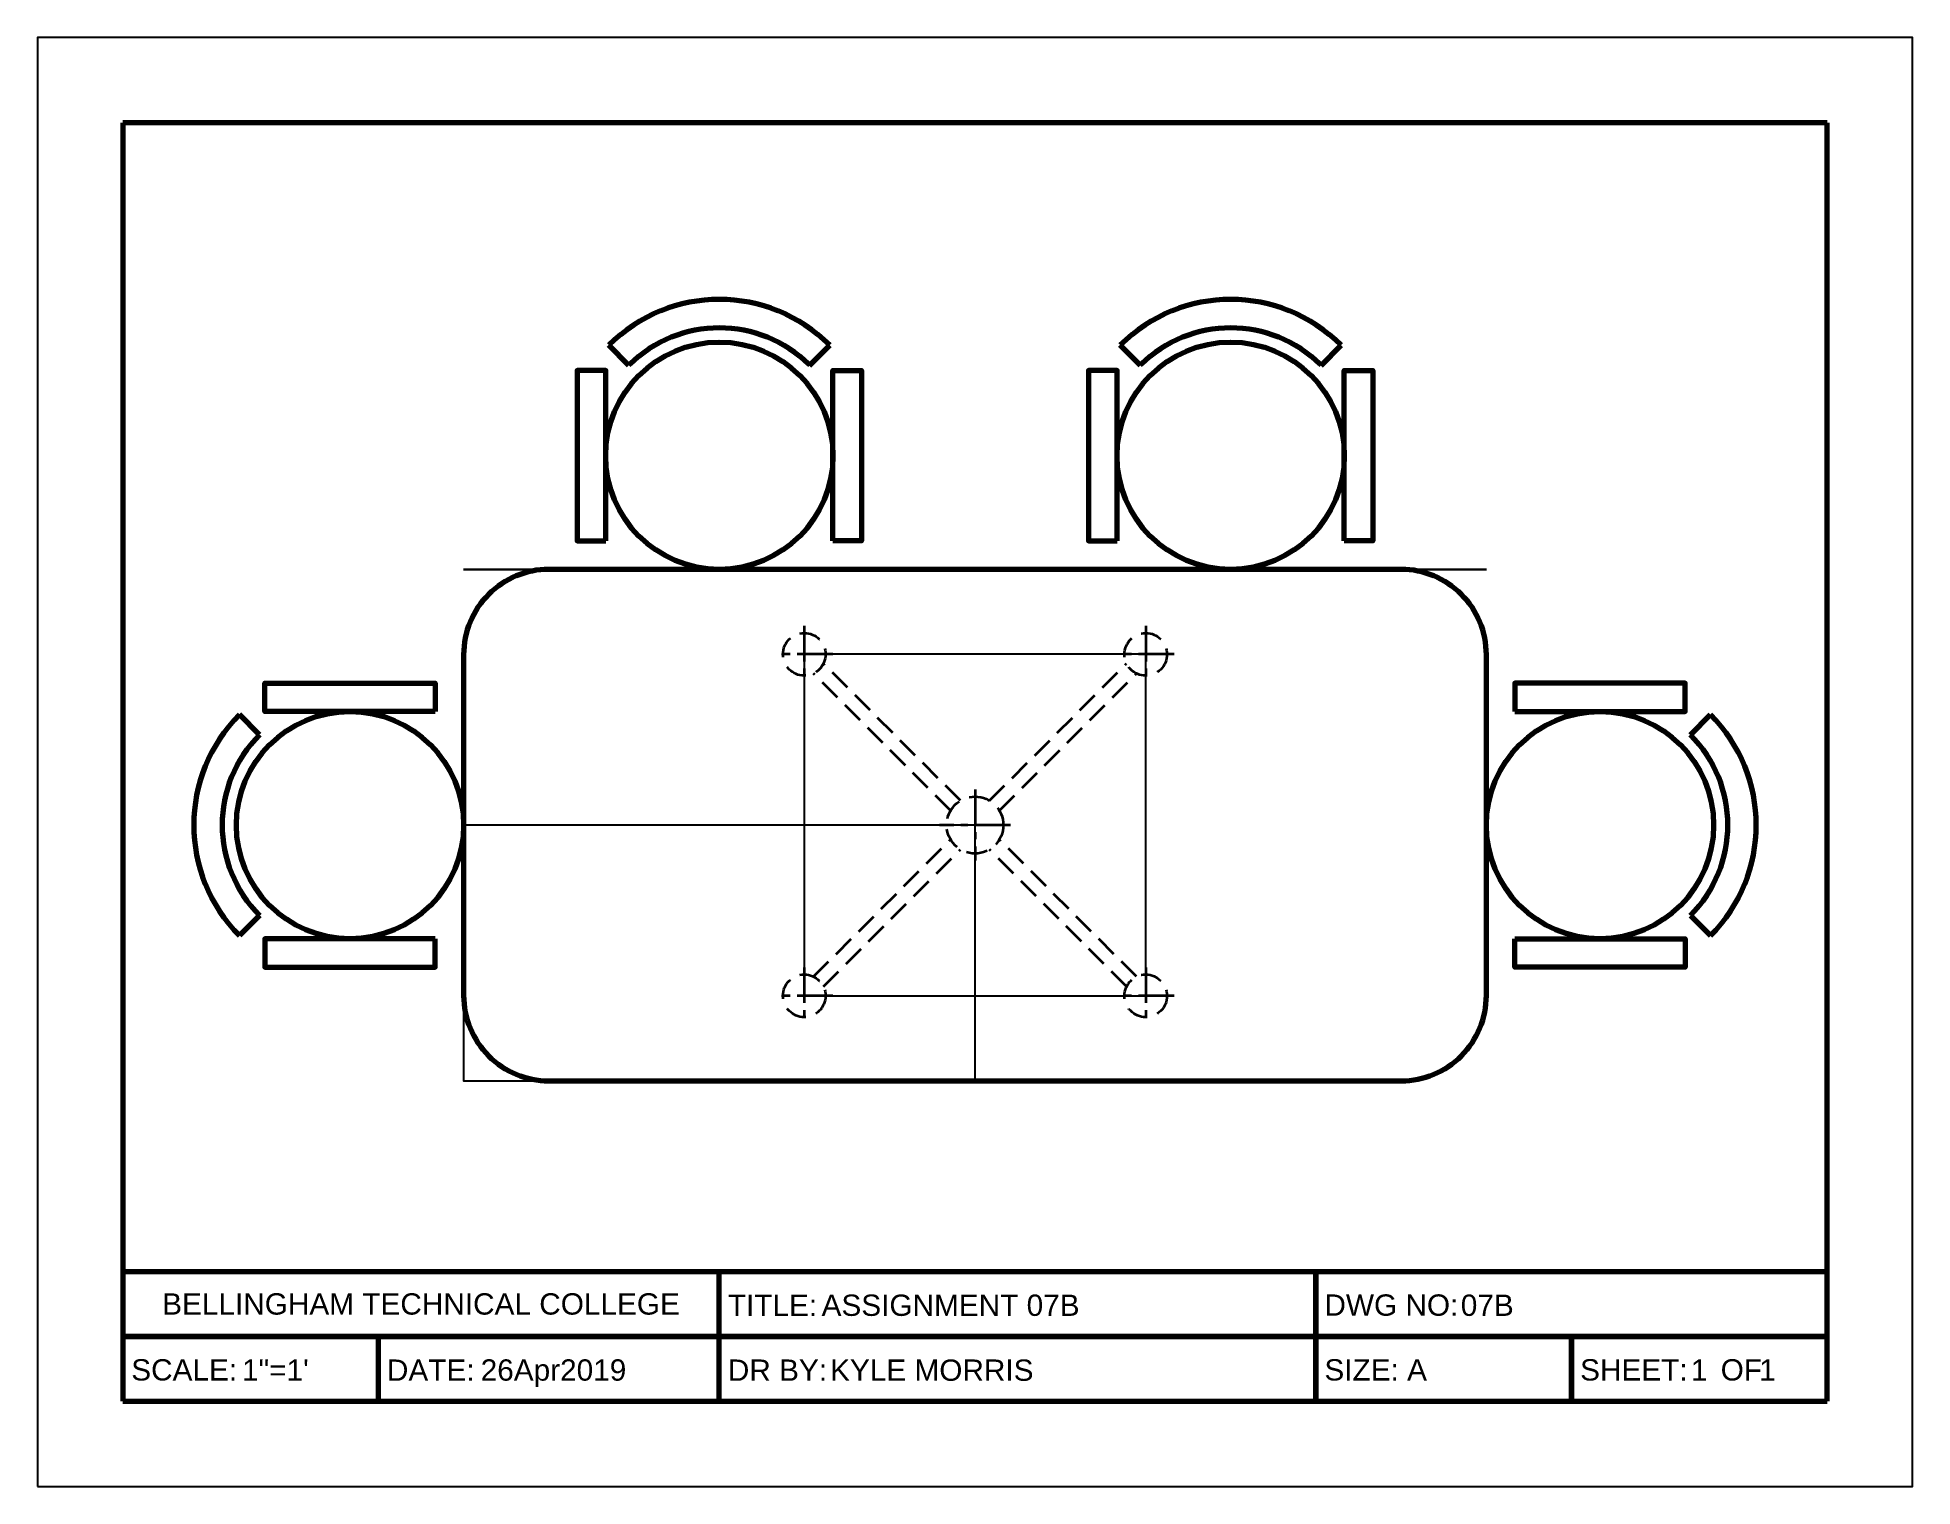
# Model space of a CAD drawing. Header units: inches. Extents: x 0 to 132, y 0 to 102.
import ezdxf
from ezdxf.enums import TextEntityAlignment as Align

# ---------------------------------------------------------------- set-up
doc = ezdxf.new("R2010")
doc.units = ezdxf.units.IN
doc.header["$MEASUREMENT"] = 0
doc.linetypes.add('CENTER', pattern=[2, 1.25, -0.25, 0.25, -0.25])
doc.linetypes.add('HIDDENX2', pattern=[0.75, 0.5, -0.25])
for name, color, linetype, lineweight in [('Center', 4, 'CENTER', 35), ('Hidden', 1, 'HIDDENX2', 35), ('Object', 7, 'Continuous', 70), ('TitleBox', 7, 'Continuous', 70)]:
    doc.layers.add(name, color=color, linetype=linetype, lineweight=lineweight)
doc.layers.add('Construction', color=253, linetype='Continuous', plot=False)
doc.layers.add('TitleText', color=7, linetype='Continuous')
doc.styles.get("Standard").update_dxf_attribs({"font": 'arial.ttf'})

# ---------------------------------------------------------------- blocks, each defined once
blk = doc.blocks.new('TitleAAlt')
at = {"layer": 'Construction'}
blk.add_lwpolyline([(0, 0), (11, 0), (11, 8.5), (0, 8.5)], close=True, dxfattribs=at)
at = {"layer": 'TitleBox'}
for p, q in [((10.5, 8), (0.5, 8)), ((0.5, 8), (0.5, 0.5)), ((10.5, 0.5), (10.5, 8)), ((10.5, 1.26), (0.5, 1.26)), ((4, 0.5), (4, 1.26)), ((7.5, 0.88), (7.5, 1.26)), ((7.5, 1.26), (7.5, 0.5)), ((10.5, 0.88), (0.5, 0.88)), ((0.5, 0.88), (10.5, 0.88)), ((2, 0.5), (2, 0.88)), ((7.5, 0.5), (7.5, 0.88)), ((9, 0.5), (9, 0.88)), ((9, 0.88), (9, 0.5)), ((0.5, 0.5), (10.5, 0.5)), ((0.5, 0.5), (10.5, 0.5))]:
    blk.add_line(p, q, dxfattribs=at)
at = {"layer": 'TitleText', "char_height": 0.125}
for s, width, insert, attachment_point in [('BELLINGHAM TECHNICAL COLLEGE', 3.5, (2.25, 1.07), 5), ('TITLE:', 3.5, (4.05, 1), 7), ('DWG NO:', 3, (7.55, 1), 7), ('SCALE:', 1.5, (0.55, 0.62), 7), ('DATE:', 2, (2.05, 0.62), 7), ('DR BY:', 3.5, (4.05, 0.62), 7), ('SIZE: A', 1.5, (7.55, 0.62), 7), ('SHEET:    OF', 1.5, (9.05, 0.62), 7)]:
    blk.add_mtext_dynamic_manual_height_columns(s, width=width, gutter_width=1, heights=[0], dxfattribs=dict(at, insert=insert, attachment_point=attachment_point))
at = {"layer": 'TitleText'}
for tag, p in [('TITLE', (4.6, 0.963)), ('DWGNO', (8.35, 0.963)), ('SCALE', (1.2, 0.583)), ('SHT', (9.7, 0.583)), ('SHTS', (10.1, 0.583))]:
    blk.add_attdef(tag, text='', height=0.125, dxfattribs=at).set_placement(p, align=Align.BOTTOM_LEFT)
at = {"layer": 'TitleText', "flags": 8}
blk.add_attdef('DATE', text='', height=0.125, dxfattribs=at).set_placement((2.6, 0.583), align=Align.BOTTOM_LEFT)
blk.add_attdef('NAME', (4.65, 0.62), '', height=0.125, dxfattribs=at)

msp = doc.modelspace()

# ---------------------------------------------------------------- linework, layer by layer
at = {"layer": 'Center', "ltscale": 2}
for p, q in [((53.98, 60.58), (53.98, 56.58)), ((78.02, 60.58), (78.02, 56.58)), ((55.98, 58.58), (51.98, 58.58)), ((80.02, 58.58), (76.02, 58.58)), ((66, 49.06), (66, 44.06)), ((68.5, 46.56), (63.5, 46.56)), ((53.98, 36.54), (53.98, 32.54)), ((78.02, 36.54), (78.02, 32.54)), ((55.98, 34.54), (51.98, 34.54)), ((80.02, 34.54), (76.02, 34.54))]:
    msp.add_line(p, q, dxfattribs=at)
at = {"layer": 'Construction'}
for p, q in [((40, 72.56), (40, 66.56)), ((56, 72.56), (56, 66.56)), ((76, 72.56), (76, 66.56)), ((92, 72.56), (92, 66.56)), ((66, 64.56), (30, 64.56)), ((30, 64.56), (48, 64.56)), ((66, 64.56), (102, 64.56)), ((102, 64.56), (84, 64.56)), ((22, 54.56), (28, 54.56)), ((110, 54.56), (104, 54.56)), ((22, 38.56), (28, 38.56)), ((110, 38.56), (104, 38.56))]:
    msp.add_line(p, q, dxfattribs=at)
at = {"layer": 'Construction', "ltscale": 3}
for points in [[(53.98, 34.54), (78.02, 34.54), (78.02, 58.58), (53.98, 58.58)], [(66, 46.56), (53.98, 46.56), (53.98, 34.54), (66, 34.54)]]:
    msp.add_lwpolyline(points, close=True, dxfattribs=at)
at = {"layer": 'Construction'}
msp.add_lwpolyline([(66, 46.56), (30, 46.56), (30, 28.56), (66, 28.56)], close=True, dxfattribs=at)
at = {"layer": 'Hidden', "ltscale": 3}
for p, q in [((64.28, 47.58), (54.63, 57.23)), ((64.98, 48.28), (55.33, 57.93)), ((67.02, 48.28), (76.67, 57.93)), ((67.72, 47.58), (77.37, 57.23)), ((54.63, 35.89), (64.28, 45.54)), ((77.37, 35.89), (67.72, 45.54)), ((55.33, 35.19), (64.98, 44.84)), ((76.67, 35.19), (67.02, 44.84))]:
    msp.add_line(p, q, dxfattribs=at)
for centre, radius in [((53.98, 58.58), 1.5), ((78.02, 58.58), 1.5), ((66, 46.56), 2), ((53.98, 34.54), 1.5), ((78.02, 34.54), 1.5)]:
    msp.add_circle(centre, radius, dxfattribs=at)
at = {"layer": 'Object'}
for p, q in [((41.64, 78.92), (40.22, 80.34)), ((54.36, 78.92), (55.78, 80.34)), ((77.64, 78.92), (76.22, 80.34)), ((90.36, 78.92), (91.78, 80.34)), ((15.64, 52.92), (14.22, 54.34)), ((116.36, 52.92), (117.78, 54.34)), ((15.64, 40.2), (14.22, 38.78)), ((116.36, 40.2), (117.78, 38.78))]:
    msp.add_line(p, q, dxfattribs=at)
for points in [[(40, 66.56), (40, 78.56), (38, 78.56), (38, 66.56)], [(56, 66.56), (56, 78.56), (58, 78.56), (58, 66.56)], [(76, 66.56), (76, 78.56), (74, 78.56), (74, 66.56)], [(92, 66.56), (92, 78.56), (94, 78.56), (94, 66.56)], [(28, 54.56), (16, 54.56), (16, 56.56), (28, 56.56)], [(104, 54.56), (116, 54.56), (116, 56.56), (104, 56.56)], [(28, 38.56), (16, 38.56), (16, 36.56), (28, 36.56)], [(104, 38.56), (116, 38.56), (116, 36.56), (104, 36.56)]]:
    msp.add_lwpolyline(points, close=True, dxfattribs=at)
msp.add_lwpolyline([(36, 28.56), (96, 28.56, 0.414214), (102, 34.56), (102, 58.56, 0.414214), (96, 64.56), (36, 64.56, 0.414214), (30, 58.56), (30, 34.56, 0.414214)], format="xyb", close=True, dxfattribs=at)
for centre in [(48, 72.56), (84, 72.56), (22, 46.56), (110, 46.56)]:
    msp.add_circle(centre, 8, dxfattribs=at)
for centre, radius, start, end in [((48, 72.56), 11, 45, 135), ((84, 72.56), 11, 45, 135), ((48, 72.56), 9, 45, 135), ((84, 72.56), 9, 45, 135), ((22, 46.56), 11, 135, 225), ((110, 46.56), 11, 315, 45), ((22, 46.56), 9, 135, 225), ((110, 46.56), 9, 315, 45)]:
    msp.add_arc(centre, radius, start, end, dxfattribs=at)

# ---------------------------------------------------------------- block references
at = {"layer": 'Center'}
ref = msp.add_blockref('TitleAAlt', (0, 0), dxfattribs=dict(at, xscale=12, yscale=12, zscale=12))
ref.add_attrib('SHTS', '1', dxfattribs={"layer": 'TitleText', "height": 1.5}).set_placement((121.2, 7), align=Align.BOTTOM_LEFT)
ref.add_attrib('SHT', '1', dxfattribs={"layer": 'TitleText', "height": 1.5}).set_placement((116.4, 7), align=Align.BOTTOM_LEFT)
ref.add_attrib('SCALE', '1"=1\'', dxfattribs={"layer": 'TitleText', "height": 1.5}).set_placement((14.4, 7), align=Align.BOTTOM_LEFT)
ref.add_attrib('DWGNO', '07B', dxfattribs={"layer": 'TitleText', "height": 1.5}).set_placement((100.2, 11.56), align=Align.BOTTOM_LEFT)
ref.add_attrib('DATE', '26Apr2019', dxfattribs={"layer": 'TitleText', "height": 1.5}).set_placement((31.2, 7), align=Align.BOTTOM_LEFT)
ref.add_attrib('NAME', 'KYLE MORRIS', (55.8, 7.44), dxfattribs={"layer": 'TitleText', "height": 1.5})
ref.add_attrib('TITLE', 'ASSIGNMENT 07B', dxfattribs={"layer": 'TitleText', "height": 1.5}).set_placement((55.2, 11.56), align=Align.BOTTOM_LEFT)

doc.saveas('drawing.dxf')
